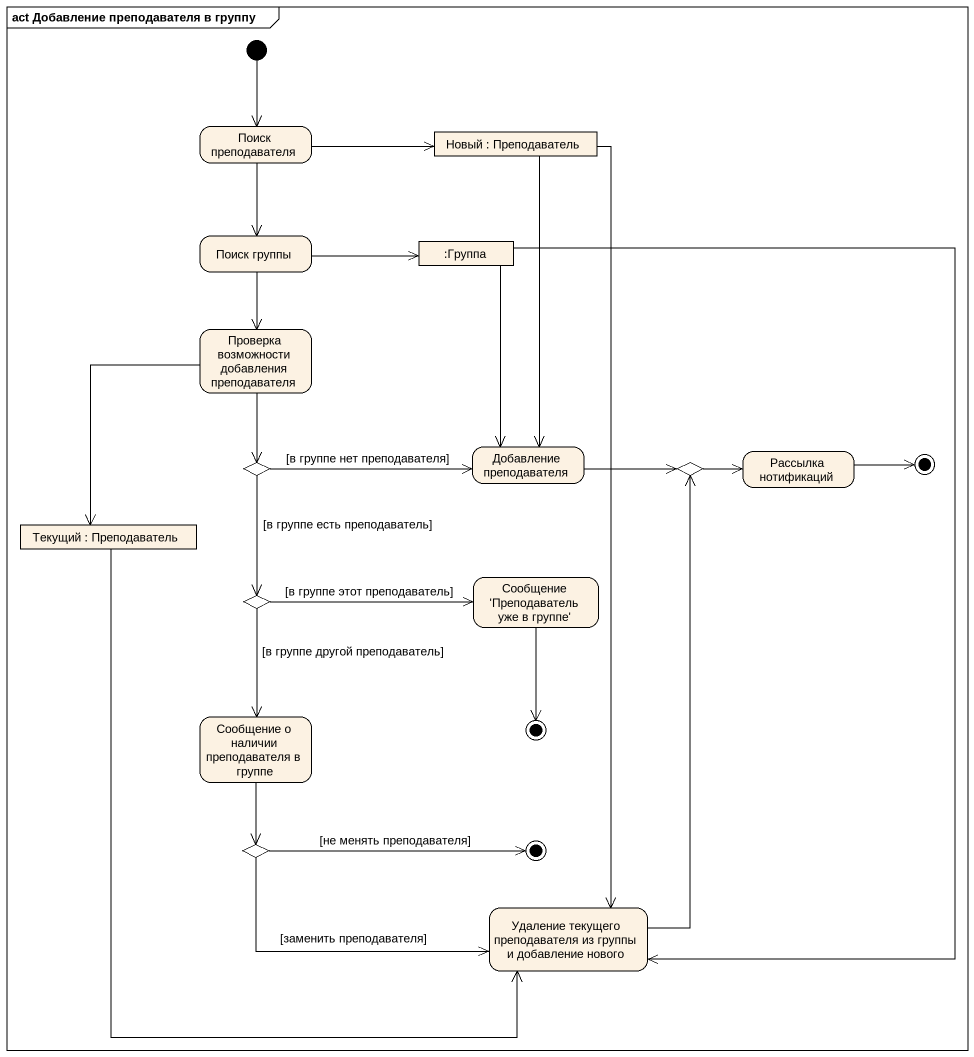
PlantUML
@startuml
mainframe act Добавление преподавателя в группу
hide empty description
state "Поиск преподавателя" as Поиск_преподавателя
state "Новый : Преподаватель" as Новый <<object>>
state "Поиск группы" as Поиск_группы
state ":Группа" as Группа <<object>>
state "Проверка возможности добавления преподавателя" as Проверка_возможности
state "Добавление преподавателя" as Добавление_преподавателя
state choice1 <<choice>>
state choice2 <<choice>>
state "Рассылка нотификаций" as Рассылка_нотификаций
state final1 <<end>>
state "Текущий : Преподаватель" as Текущий <<object>>
state choice3 <<choice>>
state "Сообщение 'Преподаватель уже в группе'" as Сообщение_Преподаватель_уже
state "Сообщение о наличии преподавателя в группе" as Сообщение_о_наличии
state final2 <<end>>
state choice4 <<choice>>
state final3 <<end>>
state "Удаление текущего преподавателя из группы и добавление нового" as Удаление_текущего
[*] --> Поиск_преподавателя
Поиск_преподавателя -right-> Новый
Поиск_преподавателя --> Поиск_группы
Новый --> Добавление_преподавателя
Новый --> Удаление_текущего
Поиск_группы -right-> Группа
Поиск_группы --> Проверка_возможности
Группа --> Добавление_преподавателя
Группа --> Удаление_текущего
Проверка_возможности --> choice1
Проверка_возможности --> Текущий
Добавление_преподавателя -right-> choice2
choice1 -right-> Добавление_преподавателя : [в группе нет преподавателя]
choice1 --> choice3 : [в группе есть преподаватель]
choice2 -right-> Рассылка_нотификаций
Рассылка_нотификаций -right-> final1
Текущий --> Удаление_текущего
choice3 -right-> Сообщение_Преподаватель_уже : [в группе этот преподаватель]
choice3 --> Сообщение_о_наличии : [в группе другой преподаватель]
Сообщение_Преподаватель_уже --> final2
Сообщение_о_наличии --> choice4
choice4 -right-> final3 : [не менять преподавателя]
choice4 -right-> Удаление_текущего : [заменить преподавателя]
Удаление_текущего -up-> choice2
@enduml
